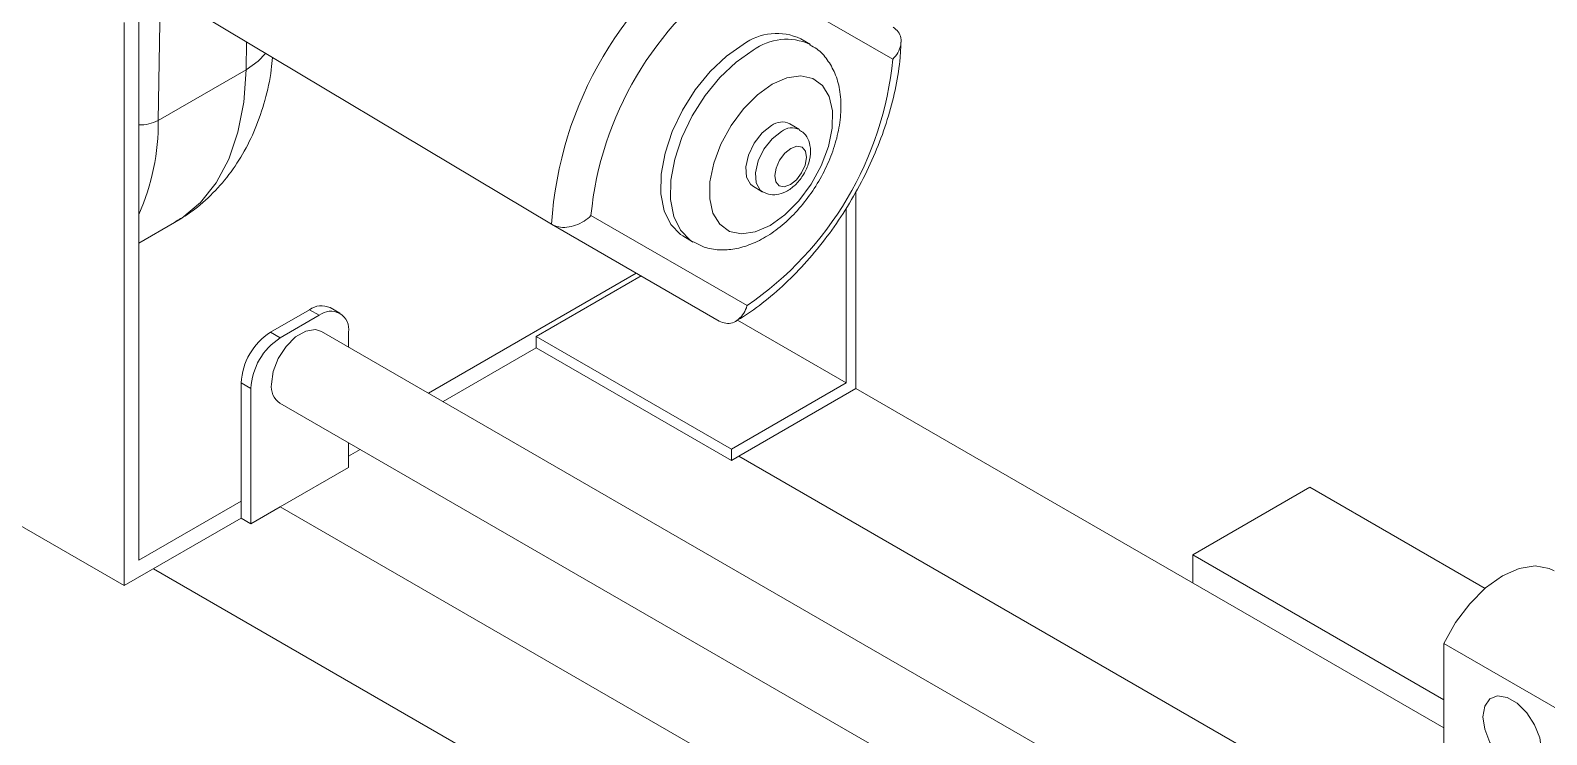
# Model space of a CAD drawing. Header units: millimetres. Extents: x 127 to 2222, y 23 to 864.
# Drawn here: x 1780.3 to 1835.3, y 262.6 to 288.1 of the extents above; entities that cross this region are included whole.
import ezdxf

# ---------------------------------------------------------------- set-up
doc = ezdxf.new("R2010")
doc.units = ezdxf.units.MM

msp = doc.modelspace()

# ---------------------------------------------------------------- linework, layer by layer
at = {"color": 7, "linetype": 'Continuous', "lineweight": 15}
for p, q in [((1799.214, 281.085), (1780.478, 292.286)), ((1805.92, 290.331), (1811.576, 287.066)), ((1784.96, 284.85), (1785.026, 289.084)), ((1784.254, 288.706), (1784.254, 268.905)), ((1783.724, 288.4), (1783.724, 267.986)), ((1808.598, 287.597), (1808.245, 287.808)), ((1784.96, 284.85), (1788.142, 286.687)), ((1808.195, 284.514), (1807.841, 284.725)), ((1806.496, 282.475), (1806.849, 282.263)), ((1810.241, 275.13), (1810.241, 282.274)), ((1806.296, 278.136), (1800.64, 281.401)), ((1809.887, 281.667), (1809.887, 275.334)), ((1784.254, 280.395), (1785.554, 281.145)), ((1799.214, 281.085), (1805.291, 277.577)), ((1803.971, 280.66), (1804.325, 280.448)), ((1794.749, 274.963), (1802.283, 279.313)), ((1802.46, 279.211), (1798.66, 277.017)), ((1791.545, 277.858), (1791.192, 278.063)), ((1790.442, 277.988), (1789.027, 277.172)), ((1790.795, 277.784), (1789.381, 276.968)), ((1790.795, 277.784), (1790.442, 277.988)), ((1809.887, 275.334), (1805.946, 277.609)), ((1789.027, 277.172), (1789.381, 276.968)), ((1818.934, 261.001), (1790.871, 277.201)), ((1791.856, 276.633), (1791.856, 277.172)), ((1798.66, 277.017), (1798.66, 276.609)), ((1805.732, 272.935), (1798.66, 277.017)), ((1795.279, 274.657), (1798.66, 276.609)), ((1805.732, 272.527), (1798.66, 276.609)), ((1788.32, 275.131), (1787.967, 275.335)), ((1787.967, 275.335), (1787.967, 271.048)), ((1809.887, 275.334), (1805.732, 272.935)), ((1788.32, 270.231), (1788.32, 275.131)), ((1805.998, 272.681), (1810.241, 275.13)), ((1831.548, 262.829), (1810.241, 275.13)), ((1783.724, 267.986), (1772.285, 274.59)), ((1789.371, 274.603), (1817.434, 258.403)), ((1791.856, 272.272), (1791.856, 273.169)), ((1792.279, 272.925), (1791.856, 272.681)), ((1805.732, 272.935), (1805.732, 272.527)), ((1805.732, 272.527), (1805.998, 272.681)), ((1828.723, 259.562), (1805.998, 272.681)), ((1791.856, 272.272), (1789.381, 270.844)), ((1822.453, 269.101), (1826.695, 271.55)), ((1826.695, 271.55), (1833.04, 267.887)), ((1784.254, 268.905), (1787.967, 271.048)), ((1787.967, 271.048), (1787.967, 270.436)), ((1783.724, 267.986), (1787.967, 270.436)), ((1787.967, 270.436), (1788.32, 270.231)), ((1789.381, 270.844), (1788.32, 270.231)), ((1818.823, 253.847), (1789.381, 270.844)), ((1822.453, 268.08), (1822.453, 269.101)), ((1822.453, 269.101), (1831.548, 263.85)), ((1803.183, 257.977), (1784.784, 268.598)), ((1836.575, 262.986), (1831.548, 265.888)), ((1831.548, 265.888), (1831.548, 262.214))]:
    msp.add_line(p, q, dxfattribs=at)
at = {"color": 8, "linetype": 'Continuous', "lineweight": 15}
msp.add_line((1788.158, 287.695), (1788.142, 286.687), dxfattribs=at)
at = {"color": 7, "linetype": 'Continuous', "lineweight": 15, "flags": 128}
for points in [[(1803.971, 280.66), (1803.885, 280.716), (1803.532, 281.077), (1803.291, 281.576), (1803.174, 282.191), (1803.185, 282.896), (1803.324, 283.658), (1803.584, 284.446), (1803.955, 285.225), (1804.42, 285.961), (1804.958, 286.62), (1805.547, 287.176), (1806.16, 287.603)], [(1807.208, 286.16), (1807.743, 286.395), (1808.244, 286.467), (1808.682, 286.373), (1809.032, 286.117), (1809.275, 285.715), (1809.394, 285.191), (1809.385, 284.573), (1809.246, 283.9), (1808.987, 283.208), (1808.622, 282.54), (1808.173, 281.933), (1807.665, 281.423), (1807.129, 281.04), (1806.594, 280.805), (1806.093, 280.733), (1805.655, 280.827), (1805.305, 281.083), (1805.062, 281.484), (1804.943, 282.009), (1804.952, 282.626), (1805.091, 283.3), (1805.35, 283.991), (1805.715, 284.66), (1806.164, 285.266), (1806.672, 285.776), (1807.208, 286.16)], [(1806.496, 282.475), (1806.419, 282.533), (1806.272, 282.795), (1806.247, 283.165), (1806.346, 283.594), (1806.556, 284.023), (1806.849, 284.396), (1807.185, 284.661)], [(1807.886, 283.833), (1808.104, 283.91), (1808.288, 283.875), (1808.409, 283.734), (1808.449, 283.508), (1808.401, 283.232), (1808.274, 282.947), (1808.085, 282.698), (1807.865, 282.521), (1807.647, 282.444), (1807.463, 282.479), (1807.342, 282.62), (1807.302, 282.846), (1807.35, 283.122), (1807.477, 283.407), (1807.665, 283.657), (1807.886, 283.833)], [(1789.061, 275.29), (1789.125, 275.746), (1789.309, 276.22), (1789.591, 276.657), (1789.937, 277.002), (1790.305, 277.215), (1790.652, 277.269), (1790.871, 277.201)], [(1831.548, 265.888), (1831.97, 266.646), (1832.483, 267.33), (1833.06, 267.904), (1833.669, 268.338), (1834.279, 268.608), (1834.855, 268.699), (1835.368, 268.607), (1835.544, 268.523)], [(1832.962, 263.235), (1833.026, 263.617), (1833.21, 263.879), (1833.493, 263.989), (1833.839, 263.935), (1834.207, 263.722), (1834.553, 263.377), (1834.835, 262.941), (1835.02, 262.466), (1835.084, 262.01), (1835.02, 261.628), (1834.835, 261.366), (1834.553, 261.256), (1834.207, 261.31), (1833.839, 261.523), (1833.493, 261.868), (1833.21, 262.304), (1833.026, 262.779), (1832.962, 263.235)]]:
    msp.add_lwpolyline(points, dxfattribs=at)
at = {"color": 8, "linetype": 'Continuous', "lineweight": 15, "flags": 128}
for points in [[(1806.514, 287.392), (1805.901, 286.965), (1805.312, 286.409), (1804.773, 285.749), (1804.308, 285.014), (1803.938, 284.235), (1803.677, 283.447), (1803.539, 282.684), (1803.528, 281.98), (1803.645, 281.365), (1803.885, 280.866), (1804.238, 280.505), (1804.342, 280.438)], [(1788.851, 287.28), (1788.577, 286.994), (1788.142, 286.687)], [(1788.142, 286.687), (1788.059, 285.507), (1787.848, 284.42), (1787.512, 283.444), (1787.057, 282.592), (1786.488, 281.877), (1785.815, 281.309), (1785.554, 281.145)], [(1807.539, 284.449), (1807.203, 284.184), (1806.91, 283.812), (1806.7, 283.382), (1806.6, 282.953), (1806.626, 282.583), (1806.772, 282.322), (1806.854, 282.261)]]:
    msp.add_lwpolyline(points, dxfattribs=at)
at = {"color": 7, "linetype": 'Continuous', "lineweight": 15}
for centre, radius, start, end in [((1812.787, 280.247), 13.599, 122.3461, 176.4691), ((1812.827, 280.222), 12.243, 124.3417, 174.4734), ((1807.375, 285.947), 2.054, 64.9503, 126.2684), ((1799.389, 288.246), 12.243, 304.3418, 354.4733), ((1807.563, 284.182), 0.61, 62.8821, 128.3354), ((1790.881, 277.375), 0.754, 65.6925, 125.6176), ((1791.209, 277.277), 0.655, 350.785, 129.2038), ((1790.27, 275.23), 2.305, 122.6058, 177.3944), ((1790.623, 275.026), 2.305, 122.6058, 177.3944), ((1789.768, 275.197), 0.714, 172.4787, 236.2084)]:
    msp.add_arc(centre, radius, start, end, dxfattribs=at)
at = {"color": 8, "linetype": 'Continuous', "lineweight": 15}
for centre, radius, start, end in [((1807.731, 285.729), 2.061, 65.6295, 126.204), ((1784.297, 286.098), 1.413, 268.2882, 298.0095), ((1776.82, 284.756), 8.141, 335.9584, 0.6625), ((1807.917, 283.971), 0.61, 62.8224, 128.3395)]:
    msp.add_arc(centre, radius, start, end, dxfattribs=at)
at = {"color": 7, "linetype": 'Continuous', "lineweight": 15}
for points, knots in [([(1811.588, 288.228), (1811.656, 288.176), (1811.792, 288.072), (1811.884, 287.839), (1811.881, 287.574), (1811.777, 287.306), (1811.649, 287.141), (1811.577, 287.068), (1811.576, 287.066)], [0, 0, 0, 0, 0.193696, 0.387176, 0.586578, 0.800445, 0.996826, 1, 1, 1, 1]), ([(1804.359, 280.446), (1804.484, 280.377), (1804.771, 280.218), (1805.289, 280.138), (1805.863, 280.173), (1806.455, 280.346), (1807.054, 280.653), (1807.645, 281.093), (1808.198, 281.647), (1808.69, 282.289), (1809.101, 282.994), (1809.42, 283.736), (1809.63, 284.496), (1809.721, 285.251), (1809.675, 285.947), (1809.503, 286.557), (1809.22, 287.052), (1808.903, 287.412), (1808.653, 287.545), (1808.563, 287.593)], [0, 0, 0, 0, 0.042284, 0.097537, 0.153379, 0.212042, 0.274349, 0.339204, 0.404566, 0.469637, 0.534566, 0.599741, 0.665509, 0.732382, 0.800671, 0.859972, 0.915881, 0.969673, 1, 1, 1, 1]), ([(1805.9, 277.581), (1806.003, 277.642), (1806.396, 277.876), (1807.064, 278.375), (1807.885, 279.109), (1808.66, 279.944), (1809.376, 280.861), (1810.022, 281.843), (1810.588, 282.874), (1811.063, 283.936), (1811.439, 285.013), (1811.706, 286.085), (1811.847, 286.983), (1811.866, 287.505), (1811.873, 287.691)], [0, 0, 0, 0, 0.032671, 0.124777, 0.216649, 0.308252, 0.399626, 0.490862, 0.582079, 0.673383, 0.764886, 0.856719, 0.949005, 1, 1, 1, 1]), ([(1785.557, 281.17), (1785.699, 281.248), (1786.137, 281.487), (1786.778, 282.03), (1787.465, 282.77), (1788.036, 283.617), (1788.5, 284.553), (1788.842, 285.581), (1789.041, 286.449), (1789.083, 286.985), (1789.094, 287.135)], [0, 0, 0, 0, 0.067965, 0.209105, 0.349612, 0.491346, 0.636058, 0.785212, 0.939676, 1, 1, 1, 1]), ([(1806.859, 282.263), (1806.953, 282.22), (1807.141, 282.135), (1807.463, 282.162), (1807.779, 282.289), (1808.089, 282.534), (1808.362, 282.887), (1808.552, 283.313), (1808.618, 283.735), (1808.552, 284.103), (1808.401, 284.374), (1808.247, 284.466), (1808.188, 284.501)], [0, 0, 0, 0, 0.088837, 0.176848, 0.273648, 0.381861, 0.49836, 0.616873, 0.740769, 0.845496, 0.940774, 1, 1, 1, 1]), ([(1800.64, 281.401), (1800.639, 281.4), (1800.567, 281.327), (1800.395, 281.188), (1800.092, 281.038), (1799.769, 280.966), (1799.46, 280.972), (1799.296, 281.047), (1799.214, 281.085)], [0, 0, 0, 0, 0.003174, 0.199563, 0.413431, 0.612824, 0.806307, 1, 1, 1, 1]), ([(1805.291, 277.577), (1805.369, 277.541), (1805.525, 277.471), (1805.772, 277.5), (1806, 277.627), (1806.184, 277.846), (1806.266, 278.037), (1806.295, 278.135), (1806.296, 278.136)], [0, 0, 0, 0, 0.193695, 0.387174, 0.586572, 0.800439, 0.996825, 1, 1, 1, 1])]:
    msp.add_open_spline(points, degree=3, knots=knots, dxfattribs=at)

doc.saveas('drawing.dxf')
